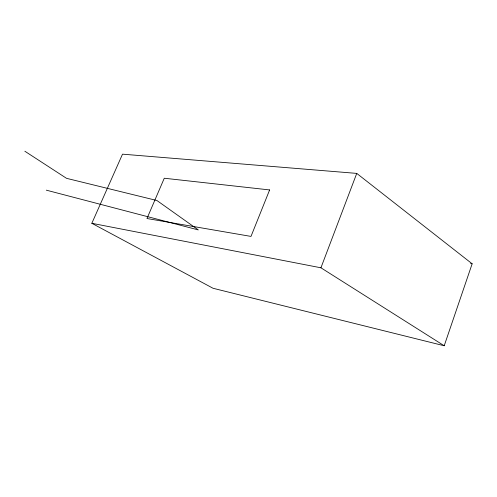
<?xml version="1.0" encoding="UTF-8"?>
<svg xmlns="http://www.w3.org/2000/svg" width="497" height="497" viewBox="0 0 497 497"><rect width="100%" height="100%" fill="white"/><g stroke="black" fill="none" stroke-linecap="round" stroke-linejoin="round"><path stroke-width="0.75" d="M444.212 345.769L472.15 263.789L356.747 173.397L122.51 154.163L91.839 223.296L213.045 288.272L444.212 345.769L320.932 267.796L91.839 223.296M320.932 267.796L356.747 173.397M470.622 263.54L472.15 263.789M46.308 190.158L198.322 229.925L156.928 200.515L66.523 178.324L24.85 151.231M269.623 189.935L250.997 236.41L146.963 218.518L164.277 178.23L269.623 189.935"/></g></svg>
